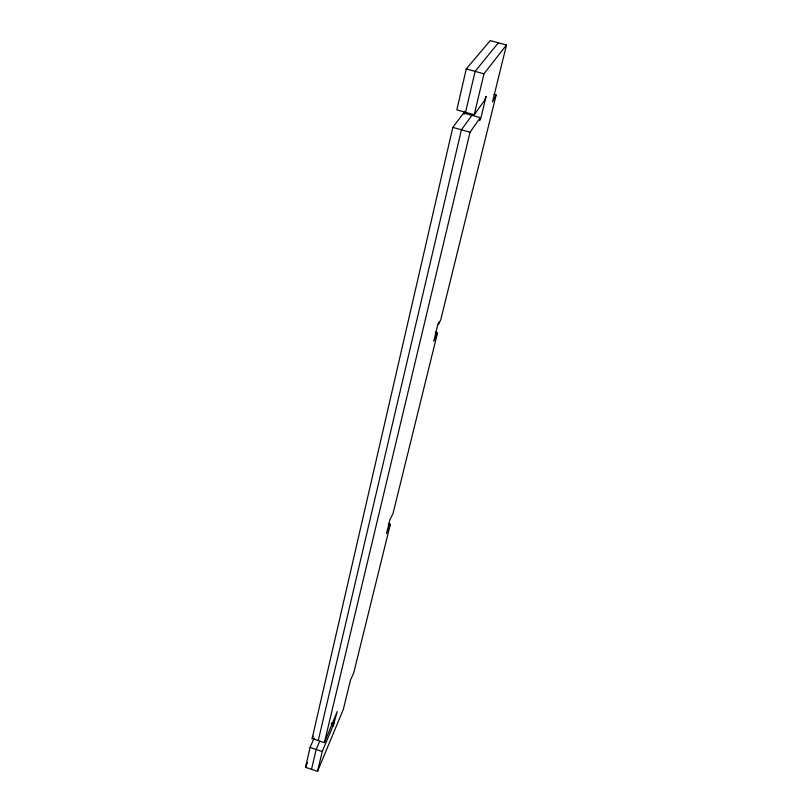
<?xml version="1.0" encoding="UTF-8"?>
<svg xmlns="http://www.w3.org/2000/svg" width="812" height="812" viewBox="0 0 812 812"><rect width="100%" height="100%" fill="white"/><g stroke="black" fill="none" stroke-linecap="round" stroke-linejoin="round"><path stroke-width="1.22" d="M388.258 523.638L390.339 524.298L353.667 673.118L350.581 679.817L343.324 709.404L317.512 771.4L305.515 767.31L310.103 747.395L314.132 738.098M331.154 723.857L333.529 724.659L333.174 726.121L337.203 711.556L324.374 742.625L312.153 738.484L452.812 127.382L463.642 113.01L480.268 117.638L479.587 120.44L480.653 118.917L486.114 96.384L484.368 100.688L474.218 114.715L456.841 109.884L466.261 68.949L490.225 40.6L506.485 45.005L492.498 101.957L496.152 95.004L493.909 94.385M464.119 114.309L464.677 111.934M311.514 769.35L316.172 749.456L319.654 741.305M318.263 740.554L461.429 129.788L471.945 115.324M465.53 112.3L475.121 71.375L498.345 42.803M317.512 771.4L322.252 751.516L333.529 724.659M324.374 742.625L470.046 132.204L480.268 117.638M474.218 114.715L483.982 73.811L506.485 45.005M435.212 332.138L437.536 332.829L392.917 513.874L389.943 519.558L386.512 533.535L390.339 524.298M496.152 95.004L440.693 320.019L438.47 324.221L439.008 322.059L437.952 324.059L433.73 341.263L437.536 332.829M305.515 767.31L307.515 762.651M312.153 738.484L313.158 736.169M466.261 68.949L483.982 73.811M452.812 127.382L470.046 132.204M332.007 722.487L334.361 723.289M310.103 747.395L322.252 751.516"/></g></svg>
